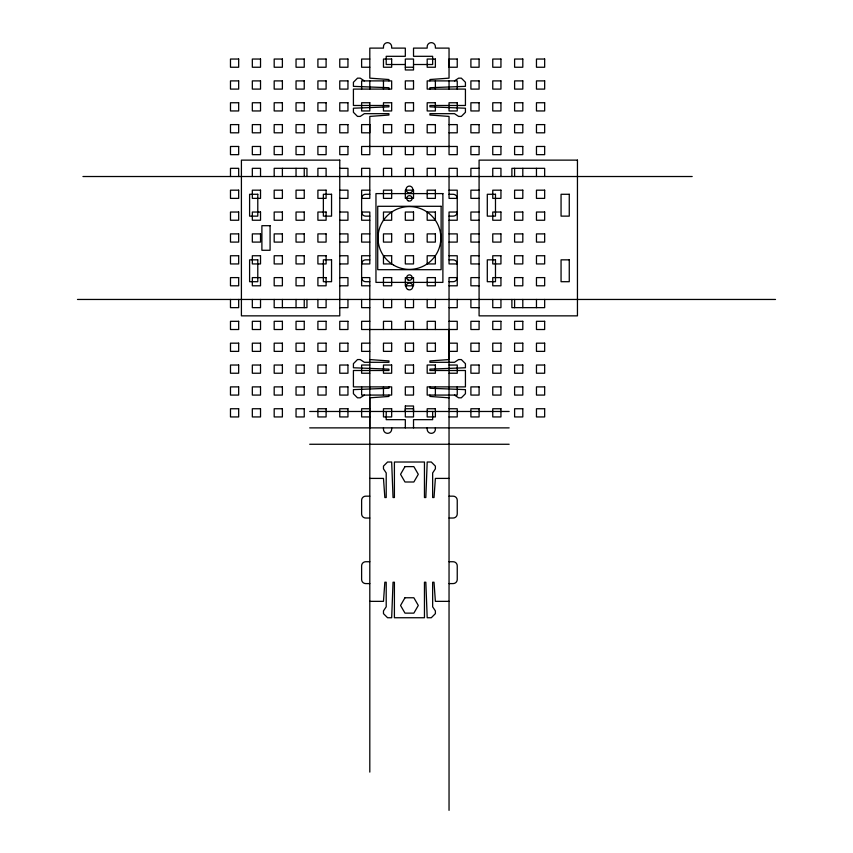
<?xml version="1.0" encoding="UTF-8"?>
<svg xmlns="http://www.w3.org/2000/svg" width="853" height="853" viewBox="0 0 853 853"><rect width="100%" height="100%" fill="white"/><g stroke="black" fill="none" stroke-linecap="round" stroke-linejoin="round"><path stroke-width="1.28" d="M369.807 427.865L369.807 397.818L388.936 396.453L388.936 395.088M405.324 411.477L405.324 408.747L413.524 408.747L413.524 411.477M405.324 67.238L405.324 69.967L413.524 69.967L413.524 59.038L405.324 59.038L405.324 67.238L413.524 67.238M449.041 329.514L449.041 359.571L429.912 360.936L429.912 362.301L454.5 362.301L458.605 359.571L461.334 359.571L465.429 363.666L465.429 367.771L429.912 369.136L429.912 370.501L465.429 370.501L465.429 386.889L427.182 386.889L427.182 395.078L457.24 395.078L457.24 386.889M454.5 80.896L458.605 78.156L461.334 78.156L465.429 82.261L465.429 86.356L429.912 87.72L429.912 89.085M364.348 395.088L360.243 397.818L357.514 397.818L353.419 393.723L353.419 389.629L388.936 388.254L388.936 386.889M369.807 59.038L361.619 59.038L361.619 67.238L369.807 67.238M405.324 64.508L386.206 64.508L386.206 56.309L405.324 56.309L405.324 48.109L391.666 48.109L391.666 46.744A4.094 4.094 0 0 0 387.571 42.65A4.094 4.094 0 0 0 383.466 46.744L383.466 48.109L369.807 48.109L369.807 78.156L388.936 79.521L388.936 80.896M413.524 64.508L432.652 64.508L432.652 56.309L413.524 56.309L413.524 48.109L427.182 48.109L427.182 46.744A4.094 4.094 0 0 1 431.277 42.65A4.094 4.094 0 0 1 435.382 46.744L435.382 48.109L449.041 48.109L449.041 78.156L429.912 79.521L429.912 80.896M449.041 124.613L457.24 124.613L457.24 132.812L449.041 132.812M339.761 168.318L347.949 168.318L347.949 176.518M479.087 168.318L470.899 168.318L470.899 176.518M82.944 176.518L692.188 176.518M339.761 190.176L347.949 190.176L347.949 198.376L339.761 198.376M369.807 190.176L361.619 190.176L361.619 220.234L369.807 220.234M449.041 190.176L457.24 190.176L457.24 220.234L449.041 220.234M479.087 190.176L470.899 190.176L470.899 198.376L479.087 198.376M369.807 194.281L365.713 194.281A4.094 4.094 0 0 0 361.619 198.376L369.807 198.376L369.807 168.318L361.619 168.318L361.619 176.518M449.041 194.281L453.135 194.281A4.094 4.094 0 0 1 457.24 198.376L449.041 198.376L449.041 168.318L457.24 168.318L457.24 176.518M339.761 212.034L347.949 212.034L347.949 220.234L339.761 220.234M479.087 212.034L470.899 212.034L470.899 220.234L479.087 220.234M369.807 216.129L365.713 216.129A4.094 4.094 0 0 1 361.619 212.034L369.807 212.034L369.807 263.94L361.619 263.94A4.094 4.094 0 0 1 365.713 259.845L369.807 259.845M449.041 216.129L453.135 216.129A4.094 4.094 0 0 0 457.24 212.034L449.041 212.034L449.041 263.94L457.24 263.94A4.094 4.094 0 0 0 453.135 259.845L449.041 259.845M339.761 233.893L347.949 233.893L347.949 242.092L339.761 242.092M369.807 233.893L361.619 233.893L361.619 242.092L369.807 242.092M449.041 233.893L457.24 233.893L457.24 242.092L449.041 242.092M479.087 233.893L470.899 233.893L470.899 242.092L479.087 242.092M339.761 255.751L347.949 255.751L347.949 263.94L339.761 263.94M369.807 255.751L361.619 255.751L361.619 285.798L369.807 285.798M449.041 255.751L457.24 255.751L457.24 285.798L449.041 285.798M479.087 255.751L470.899 255.751L470.899 263.94L479.087 263.94M339.761 277.609L347.949 277.609L347.949 285.798L339.761 285.798M479.087 277.609L470.899 277.609L470.899 285.798L479.087 285.798M369.807 281.703L365.713 281.703A4.094 4.094 0 0 1 361.619 277.609L369.807 277.609L369.807 772.104M449.041 281.703L453.135 281.703A4.094 4.094 0 0 0 457.24 277.609L449.041 277.609L449.041 810.35M77.484 299.456L775.516 299.456M339.761 307.656L347.949 307.656L347.949 299.456M369.807 307.656L361.619 307.656L361.619 299.456M449.041 307.656L457.24 307.656L457.24 299.456M479.087 307.656L470.899 307.656L470.899 299.456M369.807 321.314L361.619 321.314L361.619 329.514L457.24 329.514L457.24 321.314L449.041 321.314M369.807 343.173L361.619 343.173L361.619 351.372L369.807 351.372M449.041 343.173L457.24 343.173L457.24 351.372L449.041 351.372M369.807 365.031L361.619 365.031L361.619 373.23L369.807 373.23M449.041 365.031L457.24 365.031L457.24 373.23L449.041 373.23M369.807 408.747L361.619 408.747L361.619 416.936L369.807 416.936M449.041 408.747L457.24 408.747L457.24 416.936L449.041 416.936M309.703 411.477L509.145 411.477M309.703 427.875L509.145 427.875M309.703 444.264L509.145 444.264M369.807 478.405L383.477 478.405L384.842 497.534L386.206 497.534L386.206 472.946L383.477 468.851L383.477 466.111L387.571 462.017L391.676 462.017L393.041 497.534L394.406 497.534L394.406 462.017L424.453 462.017L424.453 497.534L425.828 497.534L427.193 462.017L431.287 462.017L435.382 466.111L435.382 468.851L432.652 472.946L432.652 497.534L434.017 497.534L435.382 478.405L449.041 478.405M369.807 496.169L365.713 496.169A4.094 4.094 0 0 0 361.619 500.263L361.619 513.922A4.094 4.094 0 0 0 365.713 518.027L369.807 518.027M449.041 496.169L453.135 496.169A4.094 4.094 0 0 1 457.24 500.263L457.24 513.922A4.094 4.094 0 0 1 453.135 518.027L449.041 518.027M369.807 561.732L365.713 561.732A4.094 4.094 0 0 0 361.619 565.838L361.619 579.496A4.094 4.094 0 0 0 365.713 583.591L369.807 583.591M449.041 561.732L453.135 561.732A4.094 4.094 0 0 1 457.24 565.838L457.24 579.496A4.094 4.094 0 0 1 453.135 583.591L449.041 583.591M369.807 601.354L383.477 601.354L384.842 582.226L386.206 582.226L386.206 606.814L383.477 610.908L383.477 613.648L387.571 617.743L391.676 617.743L393.041 582.226L394.406 582.226L394.406 617.743L424.453 617.743L424.453 582.226L425.828 582.226L427.193 617.743L431.287 617.743L435.382 613.648L435.382 610.908L432.652 606.814L432.652 582.226L434.017 582.226L435.382 601.354L449.041 601.354M369.807 359.571L388.936 360.936L388.936 362.301L364.348 362.301L360.243 359.571L357.514 359.571L353.419 363.666L353.419 367.771L388.936 369.136L388.936 370.501L353.419 370.501L353.419 386.889L391.666 386.889L391.666 395.078L361.619 395.078L361.619 386.889M449.041 397.818L429.912 396.453L429.912 395.088M364.348 80.896L360.243 78.156L357.514 78.156L353.419 82.261L353.419 86.356L388.936 87.72L388.936 89.085M454.5 395.088L458.605 397.818L461.334 397.818L465.429 393.723L465.429 389.629L429.912 388.254L429.912 386.889M544.662 176.518L544.662 168.318L511.885 168.318L511.885 176.518M544.662 299.456L544.662 307.656L511.885 307.656L511.885 299.456M536.462 168.318L536.462 176.518M536.462 299.456L536.462 307.656M522.804 168.318L522.804 176.518M522.804 299.456L522.804 307.656M514.604 168.318L514.604 176.518M514.604 299.456L514.604 307.656M500.946 176.518L500.946 168.318L492.757 168.318L492.757 176.518M500.946 299.456L500.946 307.656L492.757 307.656L492.757 299.456M457.24 89.096L457.24 80.896L427.182 80.896L427.182 89.096L465.429 89.085L465.429 105.484L429.912 105.484L429.912 106.849L465.429 108.214L465.429 112.308L461.334 116.413L458.605 116.413L454.5 113.673L429.912 113.673L429.912 115.038L449.041 116.413L449.041 154.66L457.24 154.66L457.24 146.471L361.619 146.471L361.619 154.66L369.807 154.66L369.807 116.413L388.936 115.038L388.936 113.673L364.348 113.673L360.243 116.413L357.514 116.413L353.419 112.308L353.419 108.214L388.936 106.849L388.936 105.484L353.419 105.484L353.419 89.085L391.666 89.096L391.666 80.896L361.619 80.896L361.619 89.096M449.041 80.896L449.041 89.096M435.382 80.896L435.382 89.096M435.382 146.471L435.382 154.66L427.182 154.66L427.182 146.471M435.382 176.518L435.382 168.318L427.182 168.318L427.182 176.518M435.382 299.456L435.382 307.656L427.182 307.656L427.182 299.456M435.382 329.514L435.382 321.314L427.182 321.314L427.182 329.514M435.382 386.889L435.382 395.078M435.382 427.865L435.382 429.23A4.094 4.094 0 0 1 431.277 433.335A4.094 4.094 0 0 1 427.182 429.23L427.182 427.865M432.652 411.477L432.652 419.665L413.524 419.665L413.524 427.865M413.524 146.471L413.524 154.66L405.324 154.66L405.324 146.471M413.524 176.518L413.524 168.318L405.324 168.318L405.324 176.518M413.524 299.456L413.524 307.656L405.324 307.656L405.324 299.456M413.524 329.514L413.524 321.314L405.324 321.314L405.324 329.514M405.324 427.865L405.324 419.665L386.206 419.665L386.206 411.477M391.666 146.471L391.666 154.66L383.466 154.66L383.466 146.471M391.666 176.518L391.666 168.318L383.466 168.318L383.466 176.518M391.666 299.456L391.666 307.656L383.466 307.656L383.466 299.456M391.666 329.514L391.666 321.314L383.466 321.314L383.466 329.514M391.666 427.865L391.666 429.23A4.094 4.094 0 0 1 387.571 433.335A4.094 4.094 0 0 1 383.466 429.23L383.466 427.865M383.466 80.896L383.466 89.096M383.466 386.889L383.466 395.078M369.807 80.896L369.807 89.096M326.102 176.518L326.102 168.318L317.902 168.318L317.902 176.518M326.102 299.456L326.102 307.656L317.902 307.656L317.902 299.456M306.963 176.518L306.963 168.318L274.186 168.318L274.186 176.518M306.963 299.456L306.963 307.656L274.186 307.656L274.186 299.456M304.244 168.318L304.244 176.518M304.244 299.456L304.244 307.656M296.044 168.318L296.044 176.518M296.044 299.456L296.044 307.656M282.386 168.318L282.386 176.518M282.386 299.456L282.386 307.656M260.528 176.518L260.528 168.318L252.328 168.318L252.328 176.518M260.528 299.456L260.528 307.656L252.328 307.656L252.328 299.456M238.669 176.518L238.669 168.318L230.481 168.318L230.481 176.518M238.669 299.456L238.669 307.656L230.481 307.656L230.481 299.456M405.324 406.007L405.324 416.936L413.524 416.936L413.524 406.007L405.324 406.007M404.983 466.623L400.547 474.311L404.983 481.998L413.865 481.998L418.301 474.311L413.865 466.623L404.983 466.623M404.983 597.761L400.547 605.449L404.983 613.136L413.865 613.136L418.301 605.449L413.865 597.761L404.983 597.761M238.669 59.038L230.481 59.038L230.481 67.238L238.669 67.238L238.669 59.038M260.528 59.038L252.328 59.038L252.328 67.238L260.528 67.238L260.528 59.038M282.386 59.038L274.186 59.038L274.186 67.238L282.386 67.238L282.386 59.038M304.244 59.038L296.044 59.038L296.044 67.238L304.244 67.238L304.244 59.038M326.102 59.038L317.902 59.038L317.902 67.238L326.102 67.238L326.102 59.038M347.949 59.038L339.761 59.038L339.761 67.238L347.949 67.238L347.949 59.038M391.666 59.038L383.466 59.038L383.466 67.238L391.666 67.238L391.666 59.038M435.382 59.038L427.182 59.038L427.182 67.238L435.382 67.238L435.382 59.038M457.24 59.038L449.041 59.038L449.041 67.238L457.24 67.238L457.24 59.038M479.087 59.038L470.899 59.038L470.899 67.238L479.087 67.238L479.087 59.038M500.946 59.038L492.757 59.038L492.757 67.238L500.946 67.238L500.946 59.038M522.804 59.038L514.604 59.038L514.604 67.238L522.804 67.238L522.804 59.038M544.662 59.038L536.462 59.038L536.462 67.238L544.662 67.238L544.662 59.038M238.669 80.896L230.481 80.896L230.481 89.096L238.669 89.096L238.669 80.896M260.528 80.896L252.328 80.896L252.328 89.096L260.528 89.096L260.528 80.896M282.386 80.896L274.186 80.896L274.186 89.096L282.386 89.096L282.386 80.896M304.244 80.896L296.044 80.896L296.044 89.096L304.244 89.096L304.244 80.896M326.102 80.896L317.902 80.896L317.902 89.096L326.102 89.096L326.102 80.896M347.949 80.896L339.761 80.896L339.761 89.096L347.949 89.096L347.949 80.896M413.524 80.896L405.324 80.896L405.324 89.096L413.524 89.096L413.524 80.896M479.087 80.896L470.899 80.896L470.899 89.096L479.087 89.096L479.087 80.896M500.946 80.896L492.757 80.896L492.757 89.096L500.946 89.096L500.946 80.896M522.804 80.896L514.604 80.896L514.604 89.096L522.804 89.096L522.804 80.896M544.662 80.896L536.462 80.896L536.462 89.096L544.662 89.096L544.662 80.896M238.669 102.755L230.481 102.755L230.481 110.954L238.669 110.954L238.669 102.755M260.528 102.755L252.328 102.755L252.328 110.954L260.528 110.954L260.528 102.755M282.386 102.755L274.186 102.755L274.186 110.954L282.386 110.954L282.386 102.755M304.244 102.755L296.044 102.755L296.044 110.954L304.244 110.954L304.244 102.755M326.102 102.755L317.902 102.755L317.902 110.954L326.102 110.954L326.102 102.755M347.949 102.755L339.761 102.755L339.761 110.954L347.949 110.954L347.949 102.755M369.807 102.755L361.619 102.755L361.619 110.954L369.807 110.954L369.807 102.755M391.666 102.755L383.466 102.755L383.466 110.954L391.666 110.954L391.666 102.755M413.524 102.755L405.324 102.755L405.324 110.954L413.524 110.954L413.524 102.755M435.382 102.755L427.182 102.755L427.182 110.954L435.382 110.954L435.382 102.755M457.24 102.755L449.041 102.755L449.041 110.954L457.24 110.954L457.24 102.755M479.087 102.755L470.899 102.755L470.899 110.954L479.087 110.954L479.087 102.755M500.946 102.755L492.757 102.755L492.757 110.954L500.946 110.954L500.946 102.755M522.804 102.755L514.604 102.755L514.604 110.954L522.804 110.954L522.804 102.755M544.662 102.755L536.462 102.755L536.462 110.954L544.662 110.954L544.662 102.755M238.669 124.613L230.481 124.613L230.481 132.812L238.669 132.812L238.669 124.613M260.528 124.613L252.328 124.613L252.328 132.812L260.528 132.812L260.528 124.613M282.386 124.613L274.186 124.613L274.186 132.812L282.386 132.812L282.386 124.613M304.244 124.613L296.044 124.613L296.044 132.812L304.244 132.812L304.244 124.613M326.102 124.613L317.902 124.613L317.902 132.812L326.102 132.812L326.102 124.613M347.949 124.613L339.761 124.613L339.761 132.812L347.949 132.812L347.949 124.613M369.807 124.613L361.619 124.613L361.619 132.812L369.807 132.812L369.807 124.613M391.666 124.613L383.466 124.613L383.466 132.812L391.666 132.812L391.666 124.613M413.524 124.613L405.324 124.613L405.324 132.812L413.524 132.812L413.524 124.613M435.382 124.613L427.182 124.613L427.182 132.812L435.382 132.812L435.382 124.613M479.087 124.613L470.899 124.613L470.899 132.812L479.087 132.812L479.087 124.613M500.946 124.613L492.757 124.613L492.757 132.812L500.946 132.812L500.946 124.613M522.804 124.613L514.604 124.613L514.604 132.812L522.804 132.812L522.804 124.613M544.662 124.613L536.462 124.613L536.462 132.812L544.662 132.812L544.662 124.613M238.669 146.471L230.481 146.471L230.481 154.66L238.669 154.66L238.669 146.471M260.528 146.471L252.328 146.471L252.328 154.66L260.528 154.66L260.528 146.471M282.386 146.471L274.186 146.471L274.186 154.66L282.386 154.66L282.386 146.471M304.244 146.471L296.044 146.471L296.044 154.66L304.244 154.66L304.244 146.471M326.102 146.471L317.902 146.471L317.902 154.66L326.102 154.66L326.102 146.471M347.949 146.471L339.761 146.471L339.761 154.66L347.949 154.66L347.949 146.471M479.087 146.471L470.899 146.471L470.899 154.66L479.087 154.66L479.087 146.471M500.946 146.471L492.757 146.471L492.757 154.66L500.946 154.66L500.946 146.471M522.804 146.471L514.604 146.471L514.604 154.66L522.804 154.66L522.804 146.471M544.662 146.471L536.462 146.471L536.462 154.66L544.662 154.66L544.662 146.471M339.761 160.129L241.41 160.129L241.41 315.855L339.761 315.855L339.761 160.129M577.449 160.129L479.087 160.129L479.087 315.855L577.449 315.855L577.449 160.129M238.669 190.176L230.481 190.176L230.481 198.376L238.669 198.376L238.669 190.176M260.528 190.176L252.328 190.176L252.328 198.376L260.528 198.376L260.528 190.176M282.386 190.176L274.186 190.176L274.186 198.376L282.386 198.376L282.386 190.176M304.244 190.176L296.044 190.176L296.044 198.376L304.244 198.376L304.244 190.176M326.102 190.176L317.902 190.176L317.902 198.376L326.102 198.376L326.102 190.176M391.666 190.176L383.466 190.176L383.466 198.376L391.666 198.376L391.666 190.176M413.524 190.176L405.324 190.176L405.324 198.376L413.524 198.376L413.524 190.176M435.382 190.176L427.182 190.176L427.182 198.376L435.382 198.376L435.382 190.176M500.946 190.176L492.757 190.176L492.757 198.376L500.946 198.376L500.946 190.176M522.804 190.176L514.604 190.176L514.604 198.376L522.804 198.376L522.804 190.176M544.662 190.176L536.462 190.176L536.462 198.376L544.662 198.376L544.662 190.176M442.888 193.599L375.96 193.599L375.96 282.386L442.888 282.386L442.888 193.599M257.787 194.281L249.598 194.281L249.598 216.129L257.787 216.129L257.787 194.281M331.55 194.281L323.362 194.281L323.362 216.129L331.55 216.129L331.55 194.281M495.486 194.281L487.298 194.281L487.298 216.129L495.486 216.129L495.486 194.281M569.26 194.281L561.061 194.281L561.061 216.129L569.26 216.129L569.26 194.281M441.118 206.298L377.73 206.298L377.73 269.687L441.118 269.687L441.118 206.298M238.669 212.034L230.481 212.034L230.481 220.234L238.669 220.234L238.669 212.034M260.528 212.034L252.328 212.034L252.328 220.234L260.528 220.234L260.528 212.034M282.386 212.034L274.186 212.034L274.186 220.234L282.386 220.234L282.386 212.034M304.244 212.034L296.044 212.034L296.044 220.234L304.244 220.234L304.244 212.034M326.102 212.034L317.902 212.034L317.902 220.234L326.102 220.234L326.102 212.034M391.666 212.034L383.466 212.034L383.466 220.234L391.666 220.234L391.666 212.034M413.524 212.034L405.324 212.034L405.324 220.234L413.524 220.234L413.524 212.034M435.382 212.034L427.182 212.034L427.182 220.234L435.382 220.234L435.382 212.034M500.946 212.034L492.757 212.034L492.757 220.234L500.946 220.234L500.946 212.034M522.804 212.034L514.604 212.034L514.604 220.234L522.804 220.234L522.804 212.034M544.662 212.034L536.462 212.034L536.462 220.234L544.662 220.234L544.662 212.034M270.081 225.693L261.892 225.693L261.892 250.281L270.081 250.281L270.081 225.693M238.669 233.893L230.481 233.893L230.481 242.092L238.669 242.092L238.669 233.893M260.528 233.893L252.328 233.893L252.328 242.092L260.528 242.092L260.528 233.893M282.386 233.893L274.186 233.893L274.186 242.092L282.386 242.092L282.386 233.893M304.244 233.893L296.044 233.893L296.044 242.092L304.244 242.092L304.244 233.893M326.102 233.893L317.902 233.893L317.902 242.092L326.102 242.092L326.102 233.893M391.666 233.893L383.466 233.893L383.466 242.092L391.666 242.092L391.666 233.893M413.524 233.893L405.324 233.893L405.324 242.092L413.524 242.092L413.524 233.893M435.382 233.893L427.182 233.893L427.182 242.092L435.382 242.092L435.382 233.893M500.946 233.893L492.757 233.893L492.757 242.092L500.946 242.092L500.946 233.893M522.804 233.893L514.604 233.893L514.604 242.092L522.804 242.092L522.804 233.893M544.662 233.893L536.462 233.893L536.462 242.092L544.662 242.092L544.662 233.893M238.669 255.751L230.481 255.751L230.481 263.94L238.669 263.94L238.669 255.751M260.528 255.751L252.328 255.751L252.328 263.94L260.528 263.94L260.528 255.751M282.386 255.751L274.186 255.751L274.186 263.94L282.386 263.94L282.386 255.751M304.244 255.751L296.044 255.751L296.044 263.94L304.244 263.94L304.244 255.751M326.102 255.751L317.902 255.751L317.902 263.94L326.102 263.94L326.102 255.751M391.666 255.751L383.466 255.751L383.466 263.94L391.666 263.94L391.666 255.751M413.524 255.751L405.324 255.751L405.324 263.94L413.524 263.94L413.524 255.751M435.382 255.751L427.182 255.751L427.182 263.94L435.382 263.94L435.382 255.751M500.946 255.751L492.757 255.751L492.757 263.94L500.946 263.94L500.946 255.751M522.804 255.751L514.604 255.751L514.604 263.94L522.804 263.94L522.804 255.751M544.662 255.751L536.462 255.751L536.462 263.94L544.662 263.94L544.662 255.751M257.787 259.845L249.598 259.845L249.598 281.703L257.787 281.703L257.787 259.845M331.55 259.845L323.362 259.845L323.362 281.703L331.55 281.703L331.55 259.845M495.486 259.845L487.298 259.845L487.298 281.703L495.486 281.703L495.486 259.845M569.26 259.845L561.061 259.845L561.061 281.703L569.26 281.703L569.26 259.845M238.669 277.609L230.481 277.609L230.481 285.798L238.669 285.798L238.669 277.609M260.528 277.609L252.328 277.609L252.328 285.798L260.528 285.798L260.528 277.609M282.386 277.609L274.186 277.609L274.186 285.798L282.386 285.798L282.386 277.609M304.244 277.609L296.044 277.609L296.044 285.798L304.244 285.798L304.244 277.609M326.102 277.609L317.902 277.609L317.902 285.798L326.102 285.798L326.102 277.609M391.666 277.609L383.466 277.609L383.466 285.798L391.666 285.798L391.666 277.609M413.524 277.609L405.324 277.609L405.324 285.798L413.524 285.798L413.524 277.609M435.382 277.609L427.182 277.609L427.182 285.798L435.382 285.798L435.382 277.609M500.946 277.609L492.757 277.609L492.757 285.798L500.946 285.798L500.946 277.609M522.804 277.609L514.604 277.609L514.604 285.798L522.804 285.798L522.804 277.609M544.662 277.609L536.462 277.609L536.462 285.798L544.662 285.798L544.662 277.609M238.669 321.314L230.481 321.314L230.481 329.514L238.669 329.514L238.669 321.314M260.528 321.314L252.328 321.314L252.328 329.514L260.528 329.514L260.528 321.314M282.386 321.314L274.186 321.314L274.186 329.514L282.386 329.514L282.386 321.314M304.244 321.314L296.044 321.314L296.044 329.514L304.244 329.514L304.244 321.314M326.102 321.314L317.902 321.314L317.902 329.514L326.102 329.514L326.102 321.314M347.949 321.314L339.761 321.314L339.761 329.514L347.949 329.514L347.949 321.314M479.087 321.314L470.899 321.314L470.899 329.514L479.087 329.514L479.087 321.314M500.946 321.314L492.757 321.314L492.757 329.514L500.946 329.514L500.946 321.314M522.804 321.314L514.604 321.314L514.604 329.514L522.804 329.514L522.804 321.314M544.662 321.314L536.462 321.314L536.462 329.514L544.662 329.514L544.662 321.314M238.669 343.173L230.481 343.173L230.481 351.372L238.669 351.372L238.669 343.173M260.528 343.173L252.328 343.173L252.328 351.372L260.528 351.372L260.528 343.173M282.386 343.173L274.186 343.173L274.186 351.372L282.386 351.372L282.386 343.173M304.244 343.173L296.044 343.173L296.044 351.372L304.244 351.372L304.244 343.173M326.102 343.173L317.902 343.173L317.902 351.372L326.102 351.372L326.102 343.173M347.949 343.173L339.761 343.173L339.761 351.372L347.949 351.372L347.949 343.173M391.666 343.173L383.466 343.173L383.466 351.372L391.666 351.372L391.666 343.173M413.524 343.173L405.324 343.173L405.324 351.372L413.524 351.372L413.524 343.173M435.382 343.173L427.182 343.173L427.182 351.372L435.382 351.372L435.382 343.173M479.087 343.173L470.899 343.173L470.899 351.372L479.087 351.372L479.087 343.173M500.946 343.173L492.757 343.173L492.757 351.372L500.946 351.372L500.946 343.173M522.804 343.173L514.604 343.173L514.604 351.372L522.804 351.372L522.804 343.173M544.662 343.173L536.462 343.173L536.462 351.372L544.662 351.372L544.662 343.173M238.669 365.031L230.481 365.031L230.481 373.23L238.669 373.23L238.669 365.031M260.528 365.031L252.328 365.031L252.328 373.23L260.528 373.23L260.528 365.031M282.386 365.031L274.186 365.031L274.186 373.23L282.386 373.23L282.386 365.031M304.244 365.031L296.044 365.031L296.044 373.23L304.244 373.23L304.244 365.031M326.102 365.031L317.902 365.031L317.902 373.23L326.102 373.23L326.102 365.031M347.949 365.031L339.761 365.031L339.761 373.23L347.949 373.23L347.949 365.031M391.666 365.031L383.466 365.031L383.466 373.23L391.666 373.23L391.666 365.031M413.524 365.031L405.324 365.031L405.324 373.23L413.524 373.23L413.524 365.031M435.382 365.031L427.182 365.031L427.182 373.23L435.382 373.23L435.382 365.031M479.087 365.031L470.899 365.031L470.899 373.23L479.087 373.23L479.087 365.031M500.946 365.031L492.757 365.031L492.757 373.23L500.946 373.23L500.946 365.031M522.804 365.031L514.604 365.031L514.604 373.23L522.804 373.23L522.804 365.031M544.662 365.031L536.462 365.031L536.462 373.23L544.662 373.23L544.662 365.031M238.669 386.889L230.481 386.889L230.481 395.078L238.669 395.078L238.669 386.889M260.528 386.889L252.328 386.889L252.328 395.078L260.528 395.078L260.528 386.889M282.386 386.889L274.186 386.889L274.186 395.078L282.386 395.078L282.386 386.889M304.244 386.889L296.044 386.889L296.044 395.078L304.244 395.078L304.244 386.889M326.102 386.889L317.902 386.889L317.902 395.078L326.102 395.078L326.102 386.889M347.949 386.889L339.761 386.889L339.761 395.078L347.949 395.078L347.949 386.889M413.524 386.889L405.324 386.889L405.324 395.078L413.524 395.078L413.524 386.889M479.087 386.889L470.899 386.889L470.899 395.078L479.087 395.078L479.087 386.889M500.946 386.889L492.757 386.889L492.757 395.078L500.946 395.078L500.946 386.889M522.804 386.889L514.604 386.889L514.604 395.078L522.804 395.078L522.804 386.889M544.662 386.889L536.462 386.889L536.462 395.078L544.662 395.078L544.662 386.889M238.669 408.747L230.481 408.747L230.481 416.936L238.669 416.936L238.669 408.747M260.528 408.747L252.328 408.747L252.328 416.936L260.528 416.936L260.528 408.747M282.386 408.747L274.186 408.747L274.186 416.936L282.386 416.936L282.386 408.747M304.244 408.747L296.044 408.747L296.044 416.936L304.244 416.936L304.244 408.747M326.102 408.747L317.902 408.747L317.902 416.936L326.102 416.936L326.102 408.747M347.949 408.747L339.761 408.747L339.761 416.936L347.949 416.936L347.949 408.747M391.666 408.747L383.466 408.747L383.466 416.936L391.666 416.936L391.666 408.747M435.382 408.747L427.182 408.747L427.182 416.936L435.382 416.936L435.382 408.747M479.087 408.747L470.899 408.747L470.899 416.936L479.087 416.936L479.087 408.747M500.946 408.747L492.757 408.747L492.757 416.936L500.946 416.936L500.946 408.747M522.804 408.747L514.604 408.747L514.604 416.936L522.804 416.936L522.804 408.747M544.662 408.747L536.462 408.747L536.462 416.936L544.662 416.936L544.662 408.747M407.713 289.444A3.412 3.412 0 0 0 412.841 286.48A3.412 3.412 0 0 0 407.713 283.527A3.412 3.412 0 0 0 407.713 289.444M393.713 265.198A31.422 31.422 0 0 0 440.841 237.987A31.422 31.422 0 0 0 393.713 210.776A31.422 31.422 0 0 0 393.713 265.198M408.054 279.965A2.73 2.73 0 0 0 412.159 277.609A2.73 2.73 0 0 0 408.054 275.242A2.73 2.73 0 0 0 408.054 279.965M407.713 192.458A3.412 3.412 0 0 0 412.841 189.494A3.412 3.412 0 0 0 407.713 186.54A3.412 3.412 0 0 0 407.713 192.458M408.054 200.743A2.73 2.73 0 0 0 412.159 198.376A2.73 2.73 0 0 0 408.054 196.009A2.73 2.73 0 0 0 408.054 200.743"/></g></svg>
